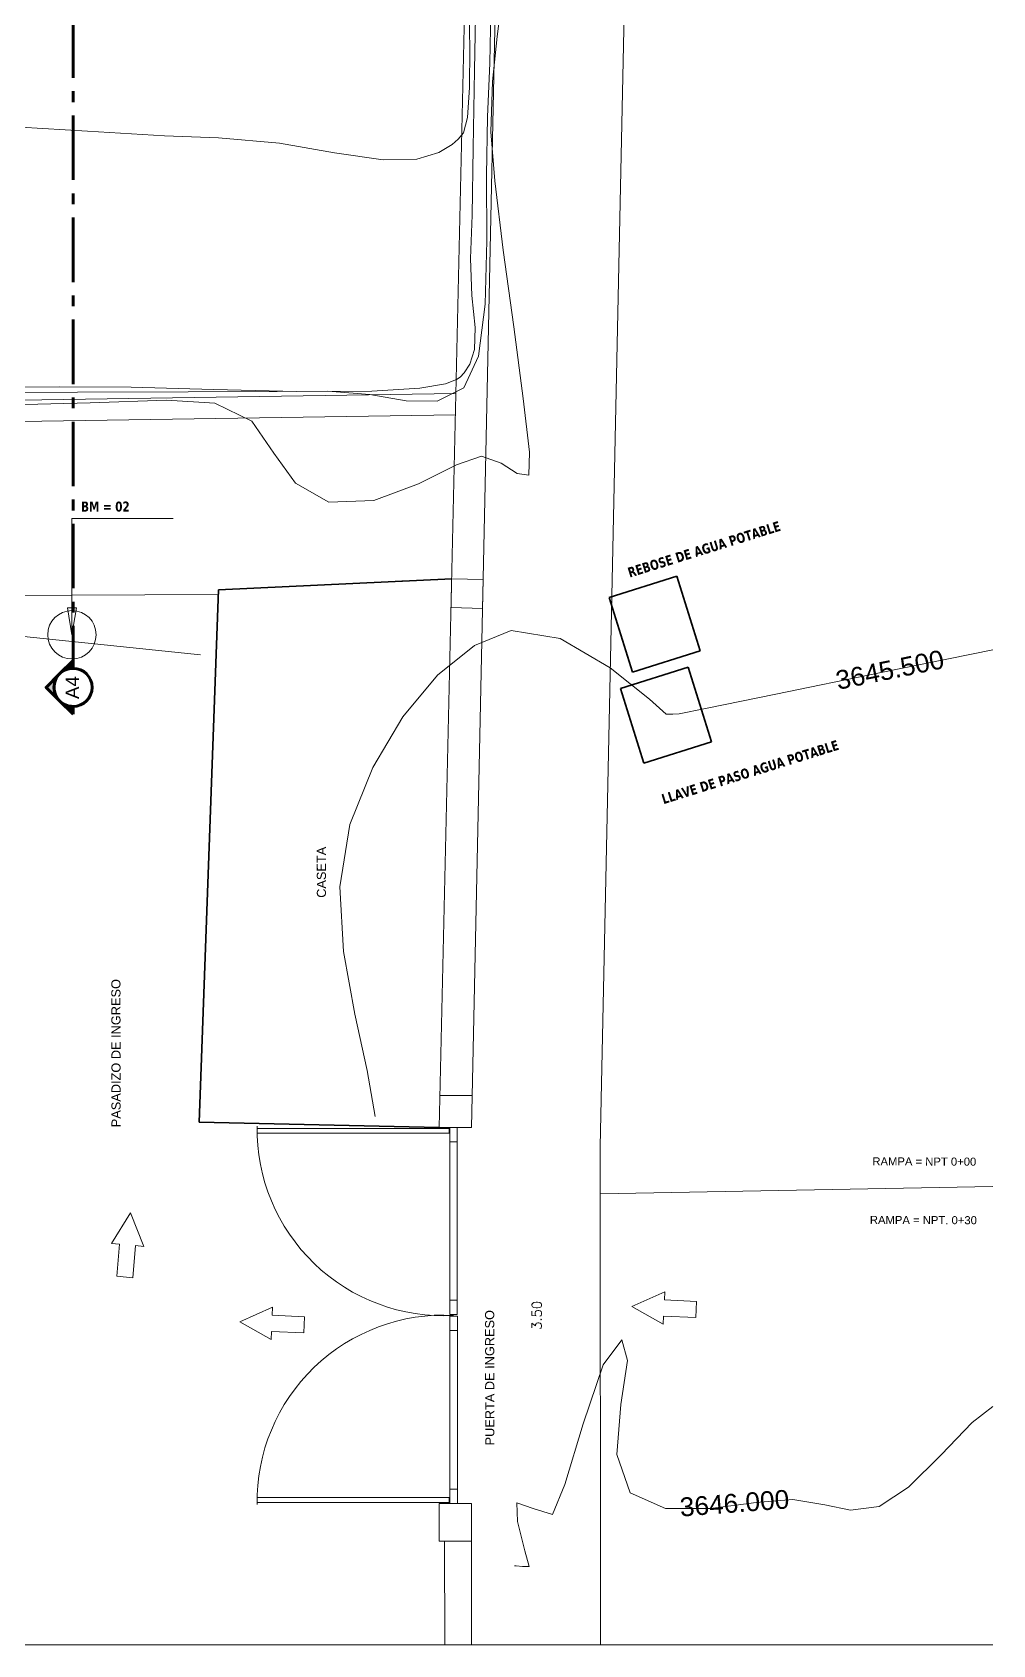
# Model space of a CAD drawing. Header units: metres. Extents: x -41 to 412, y -15 to 25.
# Drawn here: x 142.36 to 151.29, y -13.44 to 1.56 of the extents above; entities that cross this region are included whole.
import ezdxf

# ---------------------------------------------------------------- set-up
doc = ezdxf.new("R2010")
doc.units = ezdxf.units.M
doc.header["$MEASUREMENT"] = 0
doc.linetypes.add('Linea punta', pattern=[0.85, 0.6, -0.125, 0, -0.125])
doc.layers.add('Interior - Furniture', color=7, linetype='Continuous')
doc.layers.add('Marker - Section', color=7, linetype='Continuous')
doc.styles.add('GENERATED_STYLE_2', font='arial.ttf')
doc.styles.add('GENERATED_STYLE_5', font='txt.shx')
doc.styles.add('GENERATED_STYLE_6', font='')
doc.styles.get('GENERATED_STYLE_6').set_extended_font_data('Verdana', bold=True)

msp = doc.modelspace()

# ---------------------------------------------------------------- hatches: boundary and pattern name
at = {"layer": 'Marker - Section', "linetype": 'Continuous', "lineweight": 0, "true_color": 0x000000}
for points in [[(142.741, -4.285), (142.616, -4.41, -0.198912), (142.741, -4.358)], [(142.616, -4.66, -0.414214), (142.616, -4.41), (142.491, -4.535)], [(142.741, -4.785), (142.741, -4.712, -0.198912), (142.616, -4.66)]]:
    msp.add_hatch(color=18, dxfattribs=at).paths.add_polyline_path(points)

# ---------------------------------------------------------------- linework, layer by layer
at = {"layer": 'Interior - Furniture', "color": 251, "linetype": 'Continuous', "lineweight": 20, "true_color": 0x6a6a6a}
for p, q in [((147.101, 22.333), (146.447, -8.629)), ((148.3, 22.308), (147.643, -8.808)), ((146.839, 21.83), (146.147, -8.629)), ((145.802, -3.539), (145.802, -3.548)), ((144.453, -8.639), (144.453, -8.684)), ((146.238, -8.639), (144.453, -8.639)), ((144.453, -8.684), (146.238, -8.684)), ((146.244, -8.629), (146.244, -8.763)), ((146.315, -8.763), (146.315, -8.629)), ((146.244, -10.237), (146.244, -8.763)), ((146.244, -8.763), (146.315, -8.763)), ((146.315, -10.237), (146.315, -8.763)), ((147.643, -8.808), (147.648, -13.443)), ((151.295, -9.178), (147.644, -9.247)), ((146.315, -10.237), (146.244, -10.237)), ((146.244, -10.237), (146.244, -10.371)), ((146.315, -10.371), (146.315, -10.237)), ((146.244, -10.371), (146.315, -10.371)), ((146.316, -10.387), (146.245, -10.387)), ((146.245, -10.387), (146.245, -10.521)), ((146.316, -10.521), (146.316, -10.387)), ((146.245, -11.995), (146.245, -10.521)), ((146.245, -10.521), (146.316, -10.521)), ((146.316, -11.995), (146.316, -10.521)), ((146.316, -11.995), (146.245, -11.995)), ((146.245, -11.995), (146.245, -12.129)), ((146.316, -12.129), (146.316, -11.995)), ((144.453, -12.121), (144.453, -12.075)), ((144.453, -12.075), (146.238, -12.075)), ((146.238, -12.121), (144.453, -12.121)), ((146.198, -13.444), (146.197, -12.479)), ((146.448, -13.444), (146.447, -12.479)), ((146.447, -12.479), (146.448, -13.444))]:
    msp.add_line(p, q, dxfattribs=at)
at = {"layer": 'Interior - Furniture', "color": 8, "linetype": 'Continuous', "lineweight": 13}
for p, q in [((146.431, 1.415), (146.42, 1.914)), ((146.476, 1.207), (146.486, 1.888)), ((146.617, 1.273), (146.628, 1.758)), ((146.428, 1.048), (146.431, 1.415)), ((146.464, 0.486), (146.476, 1.207)), ((146.597, 0.776), (146.617, 1.273)), ((146.409, 0.769), (146.428, 1.048)), ((146.373, 0.626), (146.409, 0.769)), ((146.587, 0.229), (146.597, 0.776)), ((141.999, 0.693), (142.875, 0.641)), ((142.875, 0.641), (143.593, 0.599)), ((146.322, 0.568), (146.373, 0.626)), ((143.593, 0.599), (144.093, 0.579)), ((144.093, 0.579), (144.661, 0.529)), ((144.661, 0.529), (145.174, 0.439)), ((146.144, 0.443), (146.266, 0.518)), ((146.266, 0.518), (146.322, 0.568)), ((146.452, -0.141), (146.464, 0.486)), ((145.174, 0.439), (145.625, 0.374)), ((145.625, 0.374), (145.939, 0.382)), ((145.939, 0.382), (146.144, 0.443)), ((146.589, -0.38), (146.587, 0.229)), ((146.438, -0.544), (146.452, -0.141)), ((146.574, -0.969), (146.589, -0.38)), ((146.45, -0.888), (146.438, -0.544)), ((146.481, -1.186), (146.45, -0.888)), ((146.512, -1.453), (146.574, -0.969)), ((146.476, -1.391), (146.481, -1.186)), ((146.376, -1.747), (146.512, -1.453)), ((146.433, -1.527), (146.476, -1.391)), ((146.308, -1.671), (146.342, -1.648)), ((146.342, -1.648), (146.378, -1.609)), ((146.378, -1.609), (146.433, -1.527)), ((141.705, -1.792), (142.783, -1.788)), ((141.886, -1.744), (142.615, -1.737)), ((142.615, -1.737), (143.283, -1.742)), ((142.783, -1.788), (143.813, -1.785)), ((143.283, -1.742), (144.047, -1.762)), ((143.813, -1.785), (144.64, -1.781)), ((144.047, -1.762), (144.821, -1.78)), ((144.64, -1.781), (145.111, -1.777)), ((144.821, -1.78), (145.519, -1.778)), ((145.111, -1.777), (145.503, -1.81)), ((145.519, -1.778), (145.965, -1.752)), ((145.965, -1.752), (146.204, -1.711)), ((146.129, -1.872), (146.376, -1.747)), ((146.204, -1.711), (146.308, -1.671)), ((145.503, -1.81), (145.84, -1.867)), ((145.84, -1.867), (146.129, -1.872)), ((143.926, -4.232), (141.861, -4.016)), ((146.815, -4.004), (146.474, -4.145)), ((147.271, -4.08), (146.815, -4.004)), ((146.474, -4.145), (146.131, -4.421)), ((147.737, -4.352), (147.271, -4.08)), ((151.295, -4.184), (150.243, -4.4)), ((146.131, -4.421), (145.808, -4.808)), ((148.102, -4.645), (147.737, -4.352)), ((150.243, -4.4), (149.277, -4.597)), ((148.258, -4.784), (148.102, -4.645)), ((149.277, -4.597), (148.624, -4.731)), ((148.319, -4.785), (148.258, -4.784)), ((148.38, -4.78), (148.319, -4.785)), ((148.624, -4.731), (148.38, -4.78)), ((145.808, -4.808), (145.528, -5.28)), ((145.528, -5.28), (145.314, -5.812)), ((145.314, -5.812), (145.223, -6.39)), ((145.223, -6.39), (145.258, -6.992)), ((145.258, -6.992), (145.361, -7.576)), ((145.361, -7.576), (145.477, -8.101)), ((145.477, -8.101), (145.55, -8.527)), ((147.846, -10.607), (147.673, -10.84)), ((147.898, -10.798), (147.846, -10.607)), ((147.837, -11.208), (147.898, -10.798)), ((147.673, -10.84), (147.485, -11.389)), ((147.8, -11.675), (147.837, -11.208)), ((151.295, -11.227), (151.105, -11.376)), ((147.485, -11.389), (147.316, -11.953)), ((151.105, -11.376), (150.816, -11.676)), ((147.924, -12.031), (147.8, -11.675)), ((150.816, -11.676), (150.51, -11.978)), ((147.316, -11.953), (147.201, -12.232)), ((150.51, -11.978), (150.239, -12.158)), ((147.02, -12.176), (146.87, -12.124)), ((146.87, -12.124), (146.875, -12.298)), ((148.251, -12.177), (147.924, -12.031)), ((149.095, -12.121), (148.671, -12.177)), ((149.435, -12.093), (149.095, -12.121)), ((149.733, -12.143), (149.435, -12.093)), ((149.971, -12.192), (149.733, -12.143)), ((146.875, -12.298), (146.944, -12.569)), ((147.201, -12.232), (147.02, -12.176)), ((148.671, -12.177), (148.251, -12.177)), ((150.239, -12.158), (149.971, -12.192)), ((146.944, -12.569), (146.983, -12.715)), ((146.863, -12.711), (146.847, -12.71)), ((146.921, -12.716), (146.863, -12.711)), ((146.983, -12.715), (146.921, -12.716))]:
    msp.add_line(p, q, dxfattribs=at)
at = {"layer": 'Interior - Furniture', "color": 3, "linetype": 'Continuous', "lineweight": 20}
for p, q in [((146.685, 1.521), (146.73, 1.861)), ((146.643, 1.104), (146.685, 1.521)), ((146.628, 0.635), (146.643, 1.104)), ((146.663, 0.178), (146.628, 0.635)), ((146.742, -0.467), (146.663, 0.178)), ((146.84, -1.181), (146.742, -0.467)), ((146.929, -1.847), (146.84, -1.181)), ((141.952, -1.911), (142.9, -1.887)), ((142.9, -1.887), (143.611, -1.861)), ((143.611, -1.861), (144.061, -1.891)), ((144.061, -1.891), (144.403, -2.058)), ((146.985, -2.346), (146.929, -1.847)), ((144.403, -2.058), (144.608, -2.355)), ((144.608, -2.355), (144.811, -2.635)), ((146.309, -2.465), (146.54, -2.384)), ((146.54, -2.384), (146.724, -2.448)), ((146.981, -2.561), (146.985, -2.346)), ((145.955, -2.642), (146.309, -2.465)), ((146.724, -2.448), (146.872, -2.546)), ((146.872, -2.546), (146.981, -2.561)), ((144.811, -2.635), (145.12, -2.811)), ((145.539, -2.796), (145.955, -2.642)), ((145.12, -2.811), (145.539, -2.796))]:
    msp.add_line(p, q, dxfattribs=at)
at = {"layer": 'Interior - Furniture', "color": 7, "linetype": 'Continuous', "lineweight": 13}
for p, q in [((131.114, -2.031), (146.302, -1.8)), ((139.268, -2.107), (146.298, -2)), ((142.731, -4.045), (142.731, -2.962)), ((142.731, -2.962), (143.673, -2.962)), ((131.088, -3.724), (144.092, -3.67)), ((142.731, -4.045), (142.689, -3.795)), ((142.773, -3.795), (142.689, -3.795)), ((142.773, -3.795), (142.731, -4.045)), ((143.275, -9.424), (143.099, -9.71)), ((143.398, -9.737), (143.275, -9.424)), ((143.099, -9.71), (143.174, -9.717)), ((143.174, -9.717), (143.147, -10.015)), ((143.296, -10.029), (143.323, -9.73)), ((143.323, -9.73), (143.398, -9.737)), ((143.147, -10.015), (143.296, -10.029)), ((148.244, -10.16), (147.938, -10.297)), ((148.241, -10.235), (148.244, -10.16)), ((144.597, -10.303), (144.291, -10.439)), ((144.594, -10.378), (144.597, -10.303)), ((147.938, -10.297), (148.231, -10.46)), ((148.541, -10.249), (148.241, -10.235)), ((148.534, -10.399), (148.541, -10.249)), ((144.291, -10.439), (144.584, -10.603)), ((144.893, -10.392), (144.594, -10.378)), ((144.887, -10.541), (144.893, -10.392)), ((148.231, -10.46), (148.234, -10.385)), ((148.234, -10.385), (148.534, -10.399)), ((144.584, -10.603), (144.587, -10.528)), ((144.587, -10.528), (144.887, -10.541)), ((127.42, -13.444), (151.295, -13.444))]:
    msp.add_line(p, q, dxfattribs=at)
at = {"layer": 'Interior - Furniture', "color": 4, "linetype": 'Continuous', "lineweight": 35}
for p, q in [((146.263, -3.524), (144.093, -3.627)), ((148.358, -3.501), (147.728, -3.697)), ((148.575, -4.196), (148.358, -3.501)), ((144.093, -3.627), (143.915, -8.582)), ((147.728, -3.697), (147.945, -4.392)), ((147.945, -4.392), (148.575, -4.196)), ((148.462, -4.348), (147.832, -4.544)), ((148.679, -5.043), (148.462, -4.348)), ((147.832, -4.544), (148.049, -5.239)), ((148.049, -5.239), (148.679, -5.043)), ((143.915, -8.582), (146.147, -8.629))]:
    msp.add_line(p, q, dxfattribs=at)
at = {"layer": 'Interior - Furniture', "color": 173, "linetype": 'Continuous', "lineweight": 20, "true_color": 0x5555ff}
for p, q in [((146.257, -3.793), (146.262, -3.524)), ((146.263, -3.524), (146.555, -3.53)), ((146.555, -3.53), (146.549, -3.8)), ((146.549, -3.8), (146.257, -3.793)), ((146.453, -8.334), (146.154, -8.334)), ((146.447, -8.629), (146.147, -8.629)), ((146.238, -8.684), (146.238, -8.639)), ((146.315, -8.629), (146.244, -8.629)), ((146.147, -12.129), (146.147, -12.479)), ((146.447, -12.129), (146.147, -12.129)), ((146.238, -12.075), (146.238, -12.121)), ((146.245, -12.129), (146.316, -12.129)), ((146.447, -12.479), (146.447, -12.129)), ((146.147, -12.479), (146.447, -12.479))]:
    msp.add_line(p, q, dxfattribs=at)
at = {"layer": 'Interior - Furniture', "color": 7, "linetype": 'Continuous', "lineweight": 13}
msp.add_circle((142.731, -4.045), 0.225, dxfattribs=at)
at = {"layer": 'Interior - Furniture', "color": 251, "linetype": 'Continuous', "lineweight": 20, "true_color": 0x6a6a6a}
for centre, start, end in [((146.188, -8.647), 179.0436, 273.0583), ((146.188, -12.111), 86.9417, 180.9564)]:
    msp.add_arc(centre, 1.735, start, end, dxfattribs=at)
at = {"layer": 'Marker - Section', "color": 7, "linetype": 'Linea punta', "lineweight": 60}
msp.add_line((142.741, 10.287), (142.741, -4.285), dxfattribs=at)
at = {"layer": 'Marker - Section', "color": 7, "linetype": 'Continuous', "lineweight": 60, "flags": 128}
for points in [[(142.741, -4.285), (142.741, -4.358, 0.198912), (142.616, -4.41)], [(142.616, -4.66, -0.414214), (142.616, -4.41), (142.491, -4.535)], [(142.741, -4.785), (142.741, -4.712, -0.198912), (142.616, -4.66)]]:
    msp.add_lwpolyline(points, format="xyb", close=True, dxfattribs=at)
at = {"layer": 'Marker - Section', "color": 7, "linetype": 'Continuous', "lineweight": 60}
msp.add_circle((142.741, -4.535), 0.177, dxfattribs=at)

# ---------------------------------------------------------------- texts
at = {"layer": 'Interior - Furniture', "color": 3, "lineweight": 20, "insert": (142.816, -2.901), "char_height": 0.09375, "attachment_point": 7, "style": 'GENERATED_STYLE_6'}
msp.add_mtext('\\A1;{\\W0.75;BM = 02}', dxfattribs=at)
at = {"layer": 'Interior - Furniture', "color": 3, "lineweight": 20, "char_height": 0.09375, "attachment_point": 7, "rotation": 17.298, "style": 'GENERATED_STYLE_6'}
for s, insert in [('\\A1;{\\W0.75;REBOSE DE AGUA POTABLE }', (147.919, -3.516)), ('\\A1;{\\W0.75;LLAVE DE PASO AGUA POTABLE }', (148.234, -5.624))]:
    msp.add_mtext(s, dxfattribs=dict(at, insert=insert))
at = {"layer": 'Interior - Furniture', "color": 7, "lineweight": 13, "char_height": 0.175, "attachment_point": 1, "style": 'GENERATED_STYLE_2'}
for s, insert, rotation in [('\\A1;3645.500', (149.821, -4.387), 11.5775), ('\\A1;3646.000', (148.378, -12.077), 4.3472)]:
    msp.add_mtext(s, dxfattribs=dict(at, insert=insert, rotation=rotation))
at = {"layer": 'Interior - Furniture', "color": 251, "lineweight": 20, "true_color": 0x6a6a6a}
for s, insert, char_height, attachment_point, rotation, style in [('\\A1;CASETA', (145.095, -6.493), 0.085, 7, 90.0729, 'GENERATED_STYLE_2'), ('\\A1;PASADIZO DE INGRESO ', (143.185, -8.628), 0.085, 7, 90.0729, 'GENERATED_STYLE_2'), ('\\A1; RAMPA = NPT 0+00', (150.146, -8.984), 0.075, 7, 359.8302, 'GENERATED_STYLE_2'), ('\\A1;RAMPA = NPT. 0+30', (150.152, -9.529), 0.075, 7, 359.8302, 'GENERATED_STYLE_2'), ('\\A1;PUERTA DE INGRESO', (146.661, -11.589), 0.085, 7, 90.0729, 'GENERATED_STYLE_2'), ('\\A1;3.50', (147.054, -10.379), 0.09, 5, 90, 'GENERATED_STYLE_5')]:
    msp.add_mtext(s, dxfattribs=dict(at, insert=insert, char_height=char_height, attachment_point=attachment_point, rotation=rotation, style=style))
at = {"layer": 'Marker - Section', "color": 7, "lineweight": 60, "insert": (142.797, -4.43), "char_height": 0.125, "attachment_point": 9, "rotation": 90, "style": 'GENERATED_STYLE_2'}
msp.add_mtext('\\A1;\\pt0;A4', dxfattribs=at)

doc.saveas('drawing.dxf')
